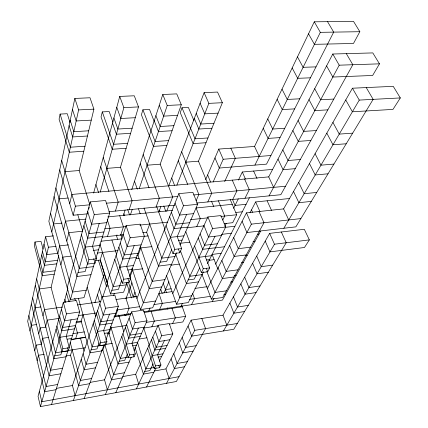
<?xml version="1.0" encoding="UTF-8"?>
<svg xmlns="http://www.w3.org/2000/svg" width="428" height="428" viewBox="0 0 428 428"><rect width="100%" height="100%" fill="white"/><g stroke="black" fill="none" stroke-linecap="round" stroke-linejoin="round"><path stroke-width="0.64" d="M43.041 249.075L40.986 241.349L34.994 242.007L34.304 245.512L42.153 275.691L54.27 274.177M70.015 122.435L67.244 113.714L60.091 114.083L59.085 119.198L69.304 152.24L83.797 151.234M53.527 235.876L45.582 236.732L27.681 321.321L44.635 391.711L56.068 389.673M89.671 204.183L79.159 170.542L93.903 109.145L90.014 97.766L74.841 98.445L48.851 221.287L70.47 299.514L83.995 297.647L94.545 262.894M29.997 330.951L48.418 247.213L45.582 236.732M51.783 231.901L78.608 109.916L74.841 98.445M34.738 350.628L36.043 345.145L41.682 344.267M38.739 333.819L40.13 327.966L45.946 327.099M43.009 315.853L44.501 309.583L62.418 307.063M57.801 253.676L59.658 245.87L68.528 244.875M63.515 229.643L65.527 221.196L85.937 219.131M69.711 203.61L71.888 194.446L268.709 176.887L332.791 54.014L372.804 52.917L379.476 63.836L372.649 75.472L332.84 77.051L326.58 65.928M45.662 326.329L47.198 320.139L59.283 318.379L51.093 287.402L58.748 255.537M37.161 360.681L38.499 355.267L44.17 354.352M41.27 344.08L42.698 338.297L48.551 337.398M60.888 264.841L62.798 257.116L71.096 256.137M66.779 241.044L68.849 232.677L82.754 231.195L77.805 214.728M86.782 213.904L73.161 215.247L75.414 206.162L61.696 160.564M112.965 122.21L109.188 111.547L102.313 111.901L101.04 116.935L112.211 149.254L126.137 148.286M68.983 347.119L79.651 311.964L76.43 300.472L63.312 302.286L38.044 396.333L40.462 406.6L176.384 381.487L205.568 328.602L201.839 318.475M67.217 287.755L90.287 201.914L105.566 200.486L109.67 213.064L95.872 258.528M87.43 213.84L87.917 212.031M88.73 209.014L89.217 207.206M64.093 302.371L67.886 288.328M93.62 193.071L119.728 96.434L134.274 95.781L138.511 106.909L120.45 167.305L132.081 200.791L129.117 209.715M69.55 301.767L70.411 298.696M100.248 192.033L123.853 107.642L119.728 96.434M40.462 406.6L66.447 313.868L63.312 302.286M70.47 299.514L94.262 214.599L90.287 201.914M61.712 351.811L60.84 354.801L54.693 355.802M71.059 319.807L66.244 336.301L69.277 347.718L68.325 350.848L61.958 351.875L56.073 329.234M87.601 263.14L85.135 271.582L78.046 272.476M99.189 223.448L92.523 246.277L96.343 258.822L95.027 263.14L87.649 264.044L80.271 239.188M61.958 351.875L62.879 348.74L56.94 326.008M87.649 264.044L88.912 259.716L81.459 234.763M51.553 404.551L67.859 350.816L55.533 352.806L36.664 278.874M154.326 121.739L149.538 109.461L142.92 109.803L141.406 114.752L153.454 146.387L166.845 145.456M89.666 383.681L78.581 385.655L70.502 355.224L72.182 349.837M75.649 338.709L77.441 332.957L75.349 325.36M101.821 350.896L90.03 352.827L81.143 321.064L83.059 314.912M127.234 282.362L123.59 292.196L110.552 293.993L100.136 260.085L102.517 252.44M107.465 236.545L110.044 228.279L107.225 219.548M115.405 211.074L118.192 202.107L103.223 157.525M94.888 302.751L104.464 273.38L107.439 283.052L102.683 297.171M117.005 234.919L116.609 236.133L117.625 239.257M123.291 215.626L125.088 210.121M131.76 189.663L162.779 94.508L176.743 93.882L181.295 104.758L160.19 164.191L172.661 196.944L169.215 205.75M120.696 235.084L123.424 226.851L119.712 215.712M75.087 395.665L72.439 385.526L102.185 296.898L114.838 295.149L118.326 306.389L105.828 340.083M107.021 282.496L126.1 225.652L140.191 224.154L144.364 236.165L129.507 276.226M130.38 214.915L132.257 209.335M139.255 188.555L167.23 105.465L162.779 94.508M73.397 400.512L105.588 308.224L102.185 296.898M110.552 293.993L130.166 237.759L126.1 225.652M113.5 295.673L114.367 293.234M193.991 120.68L188.384 107.449L182.012 107.781L180.268 112.655L193.119 143.626L206.007 142.727M99.173 342.876L97.001 348.922L91.057 349.885M109.514 314.147L103.619 330.523L106.904 341.699L105.743 344.813L99.596 345.803L93.213 323.643M121.739 280.169L118.412 289.419L111.836 290.318M134.162 245.656L126.709 266.36L130.61 278.323L129.144 282.255L122.317 283.165L114.763 259.443M99.596 345.803L100.724 342.684L94.288 320.438M122.317 283.165L123.746 279.227L116.111 255.414M84.161 398.527L104.015 344.984L92.095 346.905L78.351 298.246M122.237 377.87L111.494 379.786L102.848 349.933L104.844 344.572L113.623 374.634L124.473 372.724M129.096 362.088L118.026 363.982L108.963 333.503L111.093 327.784L126.667 325.387M115.49 315.966L117.764 309.851L117.374 308.588M161.747 286.937L149.179 288.67L137.993 255.495L140.807 247.93M171.521 264.434L158.515 266.093L146.654 232.217L149.693 224.047M156.017 207.056L159.312 198.212L143.187 154.604M126.073 298.364L131.99 282.769M158.825 212.021L160.891 206.585M168.782 185.773L204.113 92.657L217.526 92.052L222.362 102.699L198.458 161.19L211.705 193.247L207.81 201.936M125.918 315.457L126.399 314.232M136.441 296.417L133.183 296.877L135.039 292.131M166.679 211.234L168.835 205.718M176.86 185.201L208.859 103.373L204.113 92.657M126.699 314.302L129.085 308.203L125.886 298.129M107.364 389.774L104.528 379.823L131.653 311.841L143.476 310.097L147.007 320.866L134.082 350.607M136.949 298.578L178.824 193.643L192.873 192.327L197.645 204.306L179.985 244.955M105.363 394.611L135.109 322.685L131.653 311.841M176.539 252.878L152.684 307.791L140.528 309.578L183.489 205.718L178.824 193.643M127.432 353.94L124.735 360.296L119.161 361.248M138.399 328.083L131.974 343.229L135.307 353.929L134.039 356.813L128.288 357.787L121.793 336.563M171.762 249.412L166.706 261.331L160.147 262.155M186.629 214.358L177.197 236.598L181.649 248.55L179.792 252.771L172.987 253.606L164.352 229.906M128.288 357.787L129.524 354.898L122.975 333.594M172.987 253.606L174.801 249.374L166.069 225.593M148.757 311.022L150.062 307.989M196.104 200.86L198.859 194.462L181.675 151.785M205.606 179.669L218.778 149.072L254.553 146.456L314.286 21.807L353.533 21.4L359.836 31.704L353.48 43.469L314.425 44.335L308.518 33.844M115.806 392.679L131.219 357.203M163.903 293.089L168.916 281.779M213.133 181.964L223.197 159.253L218.778 149.072M151.817 326.805L154.358 321.128L151.132 311.44M159.617 309.412L162.33 303.356L158.938 293.48L171.949 291.65M196.714 226.685L200.315 218.644L196.088 207.976L232.244 204.311M138.683 384.05L135.681 374.286L158.173 325.291L169.263 323.557L172.81 333.888L159.286 361.221M172.768 293.506L207.912 216.953L220.934 215.573L225.668 227.038L207.564 263.637M224.668 181.509L235.341 158.301L230.847 148.19M136.393 388.875L161.656 335.686L158.173 325.291M203.557 271.737L188.315 302.548L176.577 304.276L212.561 228.509L207.912 216.953M238.423 180.118L242.307 172.008L272.556 169.418M172.602 323.557L175.341 317.908L171.997 308.337M180.996 306.239L182.323 303.5M222.779 220.029L224.716 216.038L218.328 200.689M232.746 199.469L236.925 190.856L232.27 180.14M153.128 363.907L149.875 370.611L144.627 371.541M164.411 340.635L157.584 354.71L160.944 364.966L159.596 367.652L154.187 368.61L147.633 348.242M199.673 267.917L194.248 279.099L188.138 279.928M215.022 236.256L205.21 256.49L209.65 267.923L207.719 271.769L201.395 272.615L192.766 249.947M154.187 368.61L155.514 365.919L148.901 345.482M201.395 272.615L203.289 268.757L194.574 246.009M224.775 226.294L226.203 223.389M233.624 208.324L238.289 198.859M254.922 165.106L320.337 32.335L314.286 21.807M146.536 387.003L156.092 367.679M181.83 305.565L185.672 316.319L182.836 321.958L169.354 324.066M191.519 304.677L194.542 298.664L192.53 293.212M230.2 199.512L236.695 214.76L232.704 222.704L224.144 223.651M244.987 198.255L249.294 189.684L244.565 179.043M215.589 264.242L249.412 197.757M169.092 378.496L165.93 368.909L191.097 320.155L222.988 315.179L269.645 233.378L304.319 229.285L309.348 239.889L304.479 247.486L269.95 251.889L265.221 241.13M207.382 288.6L246.475 212.855L283.598 208.907L352.442 88.211L393.236 86.338L400.319 97.932L392.974 109.402L352.388 111.772L345.738 99.965M249.963 212.834L255.644 201.941L289.729 198.49M166.529 383.306L194.767 330.346L191.097 320.155M259.01 211.523L263.99 222.737L222.742 297.476L211.395 299.151L251.38 224.149L246.475 212.855M212.251 301.596L214 298.332M269.025 195.88L339.211 65.184L332.791 54.014M260.668 231.099L222.458 300.082L143.567 311.793M223.427 330.962L274.466 244.206L309.348 239.889M283.855 228.252L359.263 100.088L400.319 97.932M179.032 376.683L41.821 401.742L39.365 391.406M153.839 372.237L143.412 374.099L135.023 347.301M184.505 366.769L174.383 368.572L171.12 358.857M56.309 388.394L72.439 385.526M90.34 382.343L104.528 379.823M122.766 376.581L135.681 374.286M154.278 370.98L165.93 368.909M155.514 365.919L160.944 364.966M57.641 384.488L46.085 386.527L28.879 315.639M91.581 378.513L80.384 380.487L70.187 342.395M154.406 367.454L145.852 368.963L137.329 341.983M187.325 361.66L177.112 363.458L173.795 353.672M60.894 373.778L49.092 375.8L31.362 303.917M95.54 367.839L84.113 369.797L81.25 359.279M158.05 357.123L161.618 356.513M193.146 351.11L182.745 352.891L179.316 342.978M152.181 355.625L162.961 353.796M165.7 348.264L154.813 350.088L151.48 339.869M129.524 354.898L135.307 353.929M62.574 368.235L50.648 370.247L32.646 297.861M97.584 362.318L86.039 364.271L83.128 353.678M128.389 357.113L120.305 358.482L110.718 326.543M196.152 345.664L185.65 347.44L182.162 337.457M167.091 345.45L156.15 347.274L152.791 337.018M126.228 344.166L137.693 342.304M65.949 355.968L70.502 355.224M101.548 350.147L102.848 349.933M66.056 356.759L53.869 358.755L35.294 285.342M132.632 345.845L136.425 345.225M169.916 339.736L158.874 341.544L155.45 331.219M68.239 350.473L85.151 347.745M105.47 344.47L112.377 343.358M139.121 339.046L146.89 337.794M161.656 335.686L172.81 333.888M194.767 330.346L237.299 323.482M140.277 336.355L128.689 338.206L125.383 327.559M62.879 348.74L69.277 347.718M100.724 342.684L106.904 341.699M141.593 333.326L129.946 335.178L126.608 324.488M67.201 339.185L71.599 338.5M104.304 333.401L108.557 332.738M144.268 327.169L132.498 329.004L129.101 318.239M244.538 311.536L233.875 313.2L229.889 303.072M71.085 339.42L85.547 337.162M107.663 333.706L108.963 333.503M143.904 328.041L158.312 325.788M70.813 339.709L85.68 337.382M107.615 333.952L109.488 333.658M59.883 337.28L72.562 335.322M97.482 331.475L109.723 329.581M135.109 322.685L147.007 320.866M248.283 305.362L237.519 307.01L233.463 296.813M72.83 333.663L84.364 331.893M146.216 322.38L185.672 316.319M74.526 328.854L61.702 330.801L58.706 319.443M112.104 323.156L99.724 325.034L96.477 313.922M75.906 322.637L81.539 321.797M113.891 316.982L130.765 314.473M144.279 312.461L182.275 306.806M75.526 325.564L62.627 327.5L59.604 316.094M113.318 319.887L100.869 321.754L97.589 310.6M77.564 318.849L64.51 320.77L61.434 309.278M115.79 313.221L103.202 315.078L99.858 303.837M256.03 292.581L245.057 294.197L240.852 283.855M76.569 321.744L81.143 321.064M114.19 316.158L131.241 313.628M78.436 315.586L96.728 312.921M116.448 310.043L139.571 306.673M153.946 304.581L175.41 301.451M189.54 299.391L210.234 296.379M223.833 294.394L225.765 294.111M31.233 325.339L36.476 324.568M66.447 313.868L79.651 311.964M105.588 308.224L118.326 306.389M155.631 301.012L143.343 302.783L131.952 268.212M191.642 295.823L179.776 297.53L169.435 268.618M226.423 290.81L214.963 292.458L206.874 271.464M260.042 285.963L248.962 287.557L244.677 277.151M77.511 304.939L100.906 301.644M115.956 299.525L136.96 296.572M194.874 288.424L207.227 286.68M35.101 307.748L40.847 306.951M165.454 289.59L171.173 288.793M230.622 282.057L232.591 281.785M234.137 275.685L236.122 275.413M198.544 281.87L186.426 283.539L175.651 254.136M234.057 276.975L222.357 278.585L218.109 267.821M268.351 272.251L257.051 273.808L252.6 263.263M108.327 285.925L106.379 286.188L98.429 260.192M86.258 290.205L72.562 292.046L50.547 213.267M126.324 284.818L113.136 286.594L99.858 243.885M164.919 279.628L152.213 281.34L140.197 246.137M202.128 274.626L189.871 276.274L180.493 250.995M238.016 269.8L226.193 271.395L221.859 260.55M272.657 265.146L261.246 266.681L256.704 256.062M39.237 288.954L51.093 287.402M241.515 262.487L243.42 262.241M123.746 279.227L130.61 278.323M203.289 268.757L209.65 267.923M90.961 274.706L76.917 276.499L54.072 196.613M127.731 270.02L132.011 269.474M206.446 259.983L209.57 259.587M246.234 254.911L234.159 256.452L229.649 245.458M142.717 268.779L132.568 270.073L129.952 277.103L140.528 309.578M170.911 265.173L179.321 264.097M208.843 260.326L214.144 259.652M245.271 255.671L247.191 255.425M212.122 254.43L221.158 253.296M119.894 267.216L133.483 265.51M198.892 257.287L211.491 255.703M55.089 270.774L42.902 272.278L34.994 242.007M93.411 266.633L79.185 268.399L55.902 187.956M174.956 256.533L161.8 258.164L144.011 208.029M250.503 247.175L238.3 248.689L233.693 237.62M136.484 257.41L122.729 259.09L118.866 247.202M215.407 247.78L202.669 249.337L198.26 237.984M215.364 247.871L224.486 246.758M136.024 258.673L139.18 258.282M138.019 253.28L124.174 254.944L120.273 243.013M217.403 243.746L204.595 245.281L200.138 233.886M88.912 259.716L96.343 258.822M174.801 249.374L181.649 248.55M56.747 263.846L44.432 265.333L41.709 255.018M95.583 260.636L100.136 260.085M136.671 255.655L137.993 255.495M253.05 241.553L255.008 241.317M57.598 260.32L45.208 261.797L42.468 251.445M97.252 253.06L118.037 250.61M139.507 248.085L151.956 246.619M180.274 243.286L189.77 242.168M257.736 234.164L259.058 234.009M57.999 253.296L46.791 254.59L44.004 244.179M221.41 234.389L231.361 233.239M93.229 250.412L98.52 249.797M141.149 244.843L127.127 246.475L123.146 234.453M178.439 240.509L182.103 240.081M221.479 235.502L208.522 237.01L203.974 225.535M85.151 247.117L99.847 245.437M170.398 237.374L183.949 235.828M130.166 237.759L144.364 236.165M212.561 228.509L225.668 227.038M251.38 224.149L300.879 218.59M101.024 241.221L121.878 238.878M144.3 236.358L148.206 235.919M48.418 247.213L56.02 246.362M225.46 227.311L234.919 226.251M102.549 236.529L87.66 238.171L83.888 225.716M187.726 227.134L174.003 228.648L169.584 216.782M102.206 237.128L123.291 234.795M142.759 232.645L146.654 232.217M187.009 227.755L203.889 225.888M103.929 231.971L88.938 233.597L85.129 221.099M189.652 222.699L175.849 224.192L171.382 212.283M104.844 228.836L126.051 226.573M139.844 225.101L167.776 222.116M190.508 219.692L207.569 217.868M220.757 216.461L236.695 214.76M235.849 212.47L242.275 211.79M106.759 222.662L91.56 224.24L87.67 211.651M193.59 213.636L179.616 215.086L175.047 203.097M311.3 201.401L298.894 202.69L293.528 191.498M53.532 223.951L62.06 223.084M246.079 204.311L235.047 205.44L232.463 199.4M107.749 216.921L172.5 210.362M108.899 211.716L174.528 205.226M196.377 203.065L280.822 194.713L352.827 64.73L346.322 53.644M94.262 214.599L109.67 213.064M183.489 205.718L197.645 204.306M316.725 192.45L304.185 193.702L298.696 182.44M75.414 206.162L89.864 204.793M106.337 203.23L177.904 196.452M193.617 194.959L285.513 186.25M328.03 173.8L315.211 174.956L309.471 163.555M59.053 198.843L68.122 198.02M333.926 164.074L320.963 165.181L315.083 153.711M295.256 168.659L283.079 169.707L277.991 159.093M300.322 159.51L288.017 160.516L282.817 149.843M65.035 171.649L79.159 170.542M106.866 168.37L120.45 167.305M147.109 165.219L160.19 164.191M185.859 162.18L198.458 161.19M223.197 159.253L270.908 155.514M346.231 143.771L332.979 144.766L326.81 133.156M310.872 140.464L298.295 141.368L292.859 130.583M280.03 137.581L268.072 138.41L263.236 128.336M352.661 133.162L339.254 134.098L332.93 122.419M316.367 130.545L303.65 131.396L298.091 120.552M84.995 146.232L70.406 147.216L60.091 114.083M127.608 143.364L113.597 144.306L102.313 111.901M168.562 140.609L155.091 141.518L142.92 109.803M207.954 137.96L194.991 138.833L182.012 107.781M284.77 128.266L272.684 129.047L267.751 118.92M87.451 136.018L72.664 136.944L69.09 125.629M130.615 133.317L116.421 134.205L112.511 123.141M172.077 130.722L158.44 131.573L154.219 120.755M211.93 128.229L198.817 129.047L194.323 118.46M88.703 130.797L73.819 131.696L70.208 120.348M132.15 128.186L117.866 129.042L113.912 117.951M173.87 125.672L160.147 126.501L155.883 115.651M213.963 123.259L200.769 124.056L196.227 113.436M327.827 109.857L314.826 110.595L309 99.633M91.266 120.134L76.179 120.964L72.493 109.557M135.285 117.7L120.814 118.497L116.78 107.348M177.529 115.362L163.64 116.132L159.286 105.229M218.103 113.12L204.761 113.859L200.111 103.191M294.63 108.889L282.282 109.573L277.13 99.344M333.808 99.066L320.652 99.74L314.692 88.724M78.608 109.916L93.903 109.145M123.853 107.642L138.511 106.909M167.23 105.465L181.295 104.758M208.859 103.373L222.362 102.699M299.755 98.809L287.274 99.44L282.009 89.163M310.439 77.816L297.679 78.319L292.174 67.956M339.211 65.184L379.476 63.836M316.003 66.875L303.104 67.308L297.471 56.903M320.337 32.335L359.836 31.704M327.554 21.673L333.685 32.121L266.516 164.149L219.302 168.049L214.968 157.921M366.24 87.579L373.152 99.355L295.871 226.856L246.908 232.548L242.104 221.329M352.442 88.211L359.263 100.088M254.553 146.456L259.191 156.429M268.709 176.887L273.588 187.378M283.598 208.907L288.74 219.955M253.606 171.04L257.003 178.497M267.136 200.775L271.518 210.41M281.34 231.997L286.236 242.751L233.795 329.26L191.658 336.167L188.053 326.045M242.307 172.008L245.394 178.936M255.644 201.941L259.962 211.641M269.645 233.378L274.466 244.206M251.498 209.886L252.557 212.299M207.628 174.972L210.571 182.044M211.48 201.187L213.765 206.756M178.273 160.762L187.662 184.431M212.042 254.318L217.724 268.741M171.719 178.043L174.501 185.26M206.328 268.174L207.719 271.769M222.988 315.179L226.829 325.173M185.784 231.698L192.803 250.139M201.914 274.236L211.395 299.151M163.785 205.959L165.759 211.277M178.401 249.01L179.792 252.771M159.537 210.153L159.992 211.405M156.776 206.767L165.085 229.51M140.218 163.71L149.03 187.881M134.504 181.231L137.334 189.208M166.422 275.562L176.577 304.276M138.458 208.794L140.207 213.797M163.105 282.86L166.546 292.715M160.768 289.333L162.239 293.592M167.166 307.839L167.594 309.08M127.694 209.522L129.55 214.952M123.906 213.738L124.516 215.535M100.724 166.765L108.91 191.471M120.851 234.507L122.092 238.278M158.815 365.25L159.596 367.652M127.924 278.489L129.144 282.255M143.813 328.292L149.319 345.305M128.544 282.517L133.183 296.877M95.926 184.527L98.558 192.68M126.629 282.972L131.444 297.936M111.927 239.996L116.635 254.655M128.384 313.665L128.78 314.917M124.676 314.248L125.056 315.468M133.263 354.309L134.039 356.813M118.647 314.971L123.826 331.77M100.393 260.133L104.272 272.748M93.705 258.769L95.027 263.14M99.414 288.873L102.083 297.76M97.466 294.839L99.531 301.777M59.711 169.943L73.161 215.247M104.833 341.721L105.743 344.813M87.189 287.236L95.679 316.394M74.756 298.236L75.456 300.745M80.459 338.2L84.049 351.211M66.543 293.298L68.876 301.788M64.917 299.311L65.794 302.521M67.49 347.691L68.325 350.848"/></g></svg>
